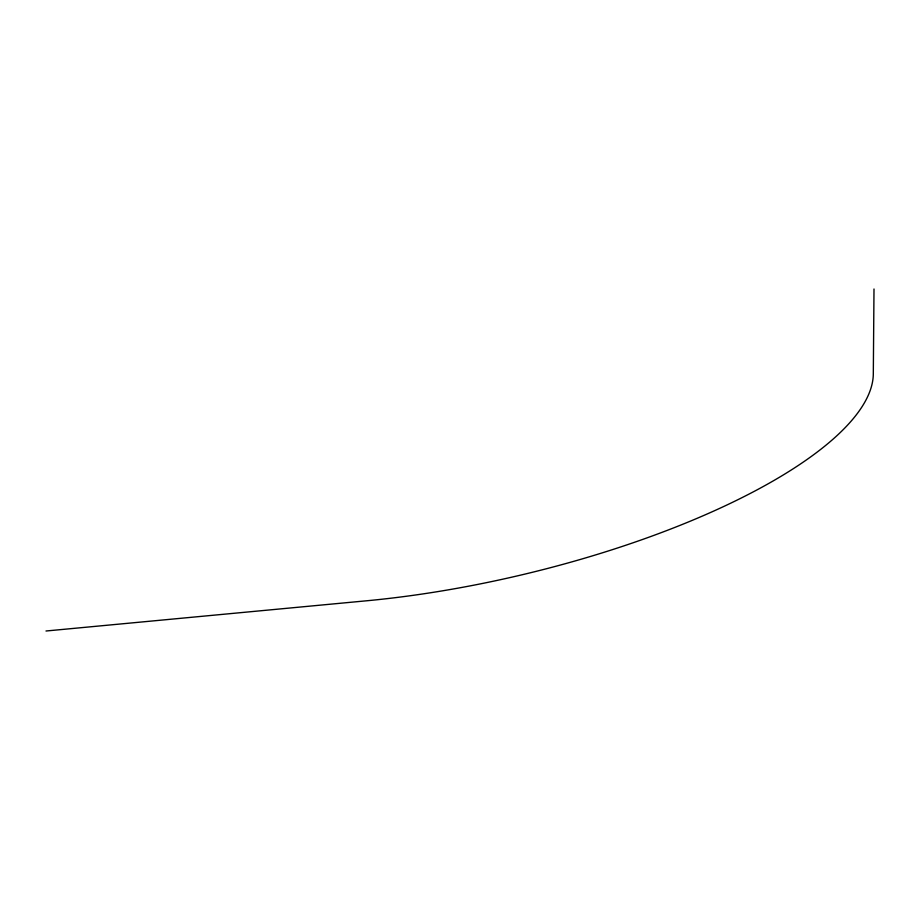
<?xml version="1.0" encoding="UTF-8"?>
<svg xmlns="http://www.w3.org/2000/svg" width="920" height="920" viewBox="0 0 920 920"><rect width="100%" height="100%" fill="white"/><g stroke="black" fill="none" stroke-linecap="round" stroke-linejoin="round"><path stroke-width="1.38" d="M874 288.995L873.31 373.623A391.609 125.12 -13.2 0 1 366.424 600.806L46 631.005"/></g></svg>
